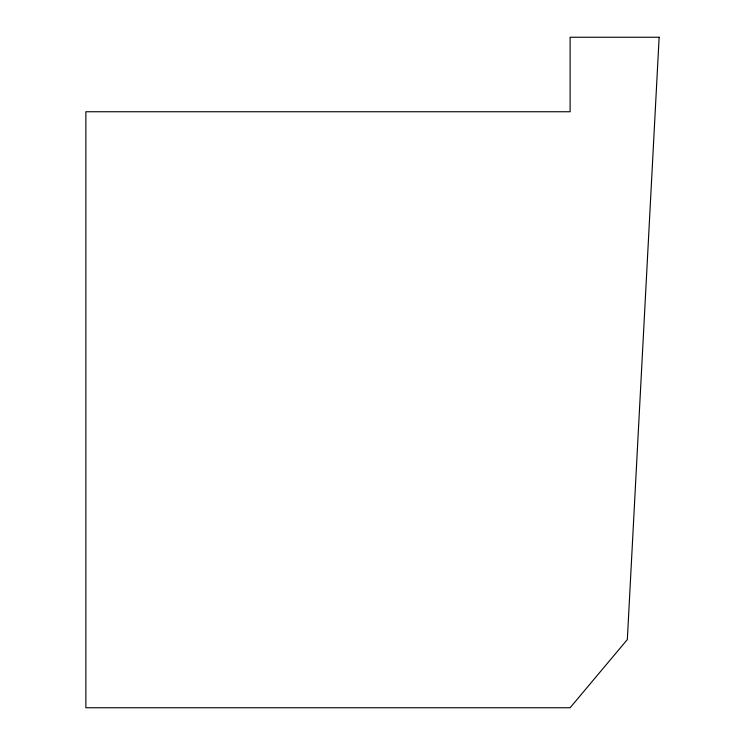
<?xml version="1.0" encoding="UTF-8"?>
<svg xmlns="http://www.w3.org/2000/svg" width="745" height="745" viewBox="0 0 745 745"><rect width="100%" height="100%" fill="white"/><g stroke="black" fill="none" stroke-linecap="round" stroke-linejoin="round"><path stroke-width="1.12" d="M659.139 37.25L627.337 639.555L570.111 707.75L85.861 707.75L85.861 111.75L570.111 111.75L570.111 37.25L659.139 37.25"/></g></svg>
